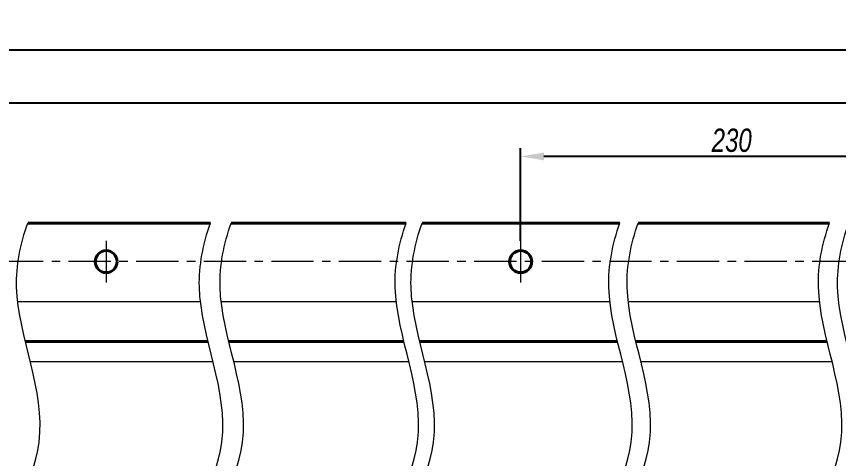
# Model space of a CAD drawing. Header units: millimetres. Extents: x 12064 to 35004, y -6103 to -2658.
# Drawn here: x 29771.4 to 29895, y -2835.9 to -2769.4 of the extents above; entities that cross this region are included whole.
import ezdxf

# ---------------------------------------------------------------- set-up
doc = ezdxf.new("R2010")
doc.units = ezdxf.units.MM
doc.linetypes.add('LT_03', pattern=[20.32, 12.7, -2.54, 2.54, -2.54])
for name, color, linetype, lineweight in [('Layer_04', 7, 'Continuous', 40), ('Layer_09', 1, 'Continuous', 15), ('Layer_10', 6, 'Continuous', 15), ('Layer_11', 1, 'LT_03', 15)]:
    doc.layers.add(name, color=color, linetype=linetype, lineweight=lineweight)
doc.styles.add('Style_01', font='ARIALNI.TTF', dxfattribs={"width": 0.9, "height": 3.5})
doc.dimstyles.new('DimStyle_01', dxfattribs={"dimtxt": 3.5, "dimasz": 3.5, "dimexe": 1.25, "dimexo": 0, "dimtad": 1, "dimdec": 1, "dimtxsty": 'Style_01', "dimcen": 2.5, "dimazin": 3, "dimtfac": 1, "dimtdec": 1, "dimtmove": 0, "dimatfit": 3})

# ---------------------------------------------------------------- blocks, each defined once
blk = doc.blocks.new('*D1840')
at = {"layer": 'Defpoints', "color": 0, "ltscale": 0.5}
for p in [(29956.96, -2774.48), (29417.44, -2800.48), (29956.96, -2800.48)]:
    blk.add_point(p, dxfattribs=at)
at = {"layer": 'Layer_09', "color": 0, "lineweight": -2, "ltscale": 0.5}
for p, q in [((29417.44, -2800.48), (29417.44, -2773.23)), ((29956.96, -2800.48), (29956.96, -2773.23)), ((29420.94, -2774.48), (29953.46, -2774.48))]:
    blk.add_line(p, q, dxfattribs=at)
at = {"layer": 'Layer_09', "color": 0, "ltscale": 0.5}
for points in [[(29420.94, -2773.9), (29420.94, -2775.06), (29417.44, -2774.48)], [(29953.46, -2773.9), (29953.46, -2775.06), (29956.96, -2774.48)]]:
    blk.add_solid(points, dxfattribs=at)
at = {"layer": 'Layer_09', "color": 0, "ltscale": 0.5, "insert": (29687.2, -2771.75), "char_height": 3.5, "attachment_point": 5, "style": 'Style_01'}
blk.add_mtext('1946,8', dxfattribs=at)
blk = doc.blocks.new('*D1842')
at = {"layer": 'Defpoints', "color": 0, "ltscale": 0.5}
for p in [(29847.21, -2790.48), (29847.21, -2803.16), (29910.66, -2803.16)]:
    blk.add_point(p, dxfattribs=at)
at = {"layer": 'Layer_09', "color": 0, "lineweight": -2, "ltscale": 0.5}
for p, q in [((29847.21, -2803.16), (29847.21, -2789.23)), ((29910.66, -2803.16), (29910.66, -2789.23)), ((29907.16, -2790.48), (29850.71, -2790.48))]:
    blk.add_line(p, q, dxfattribs=at)
at = {"layer": 'Layer_09', "color": 0, "ltscale": 0.5}
for points in [[(29850.71, -2789.9), (29850.71, -2791.06), (29847.21, -2790.48)], [(29907.16, -2789.9), (29907.16, -2791.06), (29910.66, -2790.48)]]:
    blk.add_solid(points, dxfattribs=at)
at = {"layer": 'Layer_09', "color": 0, "ltscale": 0.5, "insert": (29878.94, -2788.07), "char_height": 3.5, "attachment_point": 5, "style": 'Style_01'}
blk.add_mtext('230', dxfattribs=at)
blk = doc.blocks.new('*D1844')
at = {"layer": 'Defpoints', "color": 0, "ltscale": 0.5}
for p in [(29453.24, -2782.48), (29453.24, -2803.16), (29910.66, -2803.16)]:
    blk.add_point(p, dxfattribs=at)
at = {"layer": 'Layer_09', "color": 0, "lineweight": -2, "ltscale": 0.5}
for p, q in [((29453.24, -2803.16), (29453.24, -2781.23)), ((29910.66, -2803.16), (29910.66, -2781.23)), ((29907.16, -2782.48), (29456.74, -2782.48))]:
    blk.add_line(p, q, dxfattribs=at)
at = {"layer": 'Layer_09', "color": 0, "ltscale": 0.5}
for points in [[(29456.74, -2781.9), (29456.74, -2783.06), (29453.24, -2782.48)], [(29907.16, -2781.9), (29907.16, -2783.06), (29910.66, -2782.48)]]:
    blk.add_solid(points, dxfattribs=at)
at = {"layer": 'Layer_09', "color": 0, "ltscale": 0.5, "insert": (29681.95, -2780.07), "char_height": 3.5, "attachment_point": 5, "style": 'Style_01'}
blk.add_mtext('230x8=1840', dxfattribs=at)

msp = doc.modelspace()

# ---------------------------------------------------------------- linework, layer by layer
at = {"layer": 'Layer_04'}
for p, q in [((29773.128, -2800.481), (29800.593, -2800.481)), ((29803.705, -2800.481), (29830.021, -2800.481)), ((29832.408, -2800.481), (29862.134, -2800.481)), ((29864.89, -2800.481), (29893.642, -2800.481)), ((29800.245, -2818.281), (29772.78, -2818.281)), ((29829.673, -2818.281), (29803.357, -2818.281)), ((29861.786, -2818.281), (29832.06, -2818.281)), ((29893.294, -2818.281), (29864.542, -2818.281))]:
    msp.add_line(p, q, dxfattribs=at)
for centre in [(29784.913, -2806.281), (29847.215, -2806.281)]:
    msp.add_circle(centre, 1.65, dxfattribs=at)
at = {"layer": 'Layer_10', "ltscale": 0.5}
for p, q in [((29771.627, -2812.281), (29799.092, -2812.281)), ((29802.204, -2812.281), (29828.519, -2812.281)), ((29830.906, -2812.281), (29860.633, -2812.281)), ((29863.389, -2812.281), (29892.141, -2812.281)), ((29773.516, -2821.281), (29800.981, -2821.281)), ((29804.093, -2821.281), (29830.409, -2821.281)), ((29832.796, -2821.281), (29862.522, -2821.281)), ((29865.278, -2821.281), (29894.03, -2821.281))]:
    msp.add_line(p, q, dxfattribs=at)
for points in [[(29774.461, -2865.281), (29771.417, -2861.305), (29765.93, -2851.349), (29779.452, -2832.468), (29769.88, -2814.234), (29772.016, -2803.631), (29773.128, -2800.481)], [(29801.926, -2865.281), (29798.882, -2861.305), (29793.395, -2851.349), (29806.917, -2832.468), (29797.345, -2814.234), (29799.481, -2803.631), (29800.593, -2800.481)], [(29805.038, -2865.281), (29801.994, -2861.305), (29796.507, -2851.349), (29810.029, -2832.468), (29800.457, -2814.234), (29802.593, -2803.631), (29803.705, -2800.481)], [(29831.354, -2865.281), (29828.31, -2861.305), (29822.822, -2851.349), (29836.345, -2832.468), (29826.773, -2814.234), (29828.908, -2803.631), (29830.021, -2800.481)], [(29833.741, -2865.281), (29830.696, -2861.305), (29825.209, -2851.349), (29838.731, -2832.468), (29829.16, -2814.234), (29831.295, -2803.631), (29832.408, -2800.481)], [(29863.467, -2865.281), (29860.423, -2861.305), (29854.936, -2851.349), (29868.458, -2832.468), (29858.887, -2814.234), (29861.022, -2803.631), (29862.134, -2800.481)], [(29866.223, -2865.281), (29863.179, -2861.305), (29857.692, -2851.349), (29871.214, -2832.468), (29861.642, -2814.234), (29863.778, -2803.631), (29864.89, -2800.481)], [(29894.975, -2865.281), (29891.931, -2861.305), (29886.444, -2851.349), (29899.966, -2832.468), (29890.394, -2814.234), (29892.53, -2803.631), (29893.642, -2800.481)], [(29897.861, -2865.281), (29894.816, -2861.305), (29889.329, -2851.349), (29902.851, -2832.468), (29893.28, -2814.234), (29895.415, -2803.631), (29896.528, -2800.481)]]:
    msp.add_open_spline(points, degree=3, knots=[7.9646094, 7.9646094, 7.9646094, 7.9646094, 21.9684125, 42.3801663, 65.9142466, 76.0586194, 76.0586194, 76.0586194, 76.0586194], dxfattribs=at)
at = {"layer": 'Layer_11', "ltscale": 0.5}
for p, q in [((29784.913, -2803.158), (29784.913, -2809.405)), ((29847.215, -2803.158), (29847.215, -2809.405)), ((29907.541, -2806.281), (29456.358, -2806.281))]:
    msp.add_line(p, q, dxfattribs=at)

# ---------------------------------------------------------------- dimensions: what is measured, and where the dimension line sits
at = {"layer": 'Layer_09', "ltscale": 0.5}
for base, p1, p2, text, picture, middle in [((29956.957, -2774.481), (29417.435, -2800.481), (29956.957, -2800.481), '1946,8', '*D1840', (29687.196, -2771.746)), ((29453.235, -2782.481), (29910.665, -2803.158), (29453.235, -2803.158), '230x8=1840', '*D1844', (29681.95, -2780.069)), ((29847.215, -2790.481), (29910.665, -2803.158), (29847.215, -2803.158), '230', '*D1842', (29878.94, -2788.069))]:
    dim = msp.add_linear_dim(base=base, p1=p1, p2=p2, text=text, dimstyle='DimStyle_01', dxfattribs=at)
    dim.commit()
    dim.dimension.update_dxf_attribs({"geometry": picture, "text_midpoint": middle})

doc.saveas('drawing.dxf')
